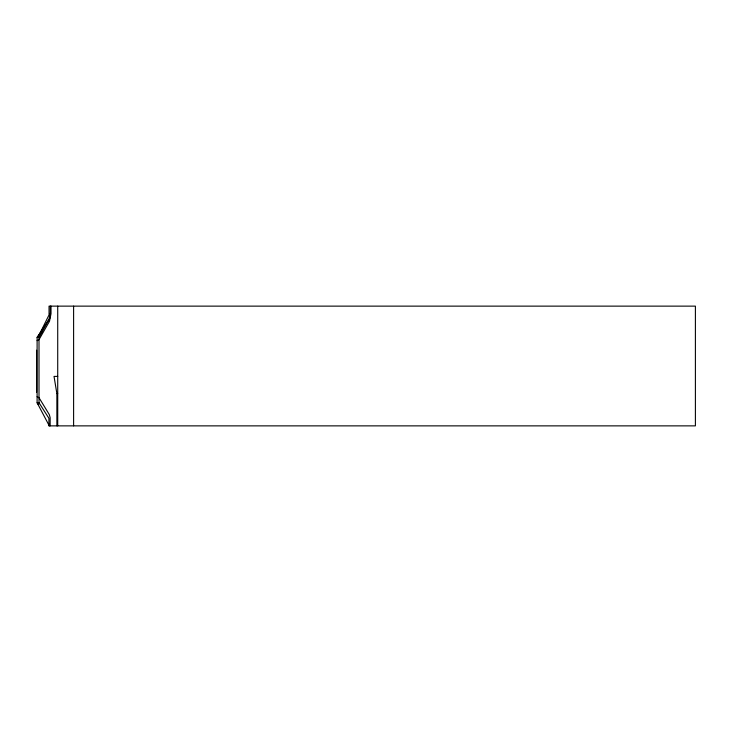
<?xml version="1.0" encoding="UTF-8"?>
<svg xmlns="http://www.w3.org/2000/svg" width="732" height="732" viewBox="0 0 732 732"><rect width="100%" height="100%" fill="white"/><g stroke="black" fill="none" stroke-linecap="round" stroke-linejoin="round"><path stroke-width="1.1" d="M37.945 337.397L49.044 314.916L49.044 306.132L695.4 306.132L695.4 425.868L48.916 425.868L48.916 418.301L39.006 402.746M39.006 403.854L39.006 337.397L49.172 319.088L50.307 312.537L50.307 306.132M50.38 317.267L37.103 337.397L37.103 402.746L49.3 425.868L49.3 423.791M37.103 340.636L39.006 339.639L49.502 321.229L51.02 313.717L51.02 306.132M40.525 332.209L42.282 331.514L37.103 337.397L39.006 337.397M57.718 376.404L54.022 376.404L56.876 393.587L56.876 425.868M56.876 393.587L57.718 393.587M39.272 402.746L37.103 402.746L38.393 404.522M37.103 396.707L39.006 397.714L49.309 414.605L50.151 417.707L50.151 425.868M73.603 306.132L73.603 425.868M57.718 306.132L57.718 425.868M36.6 350.18L36.6 392.343"/></g></svg>
